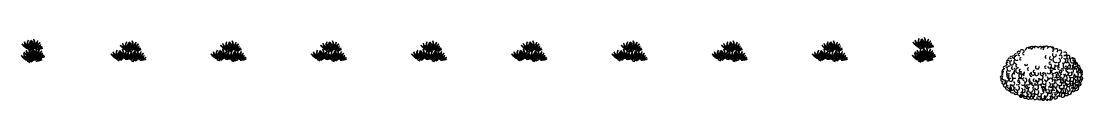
# Model space of a CAD drawing. Header units: metres. Extents: x -208167 to 103314, y -235023 to -104369.
# Drawn here: x -151686 to -115668, y -233888 to -231756 of the extents above; entities that cross this region are included whole.
import ezdxf

# ---------------------------------------------------------------- set-up
doc = ezdxf.new("R2010")
doc.units = ezdxf.units.M
doc.layers.add('FF', color=8, linetype='Continuous')
doc.layers.add('LH', color=94, linetype='Continuous')

# ---------------------------------------------------------------- blocks, each defined once
blk = doc.blocks.new('LIM24')
for centre, radius, start, end in [((-144.18, 665.53), 48.27, 27.61, 168.64), ((-100.7, 681.8), 48.27, 27.61, 168.64), ((-55.65, 681.8), 48.27, 27.61, 168.64), ((10.79, 705.84), 24.14, 27.61, 168.64), ((37.44, 698.31), 19.44, 316.27, 201.13), ((55.84, 705.84), 24.14, 27.61, 168.64), ((95.66, 714.97), 20.29, 5.83, 155.26), ((143.38, 682.03), 43.35, 328.15, 158.76), ((174.02, 696.37), 23.9, 289.69, 137.74), ((-405.45, 556.26), 14.38, 63.42, 296.58), ((-379.71, 581.98), 14.38, 63.42, 296.58), ((-347.53, 588.41), 14.38, 63.42, 296.58), ((-304.1, 575.54), 33.16, 75.93, 309.14), ((-321.79, 614.14), 14.38, 63.42, 296.58), ((-273.77, 635.14), 28.77, 37.67, 183.41), ((-270.3, 620.57), 14.38, 63.42, 296.58), ((-251, 562.69), 14.38, 63.42, 296.58), ((-231.23, 653.15), 32.29, 10.72, 144.24), ((-212.38, 633.43), 14.38, 63.42, 296.58), ((90.1, 588.41), 14.38, 63.42, 296.58), ((157.66, 572.33), 24.49, 113.18, 293.25), ((201, 617.76), 26.2, 142.15, 21.6), ((219.49, 552.55), 39.54, 131.91, 298.12), ((224.15, 675.89), 23.9, 289.69, 137.74), ((252.02, 541.39), 30.16, 268.05, 66.87), ((275.25, 655.91), 23.9, 289.69, 137.74), ((280.77, 589.71), 23.9, 289.69, 137.74), ((319.05, 538.54), 31.93, 238.74, 73.3), ((341.5, 630.17), 23.9, 289.69, 137.74), ((345.91, 585.2), 23.9, 289.69, 137.74), ((351.23, 544.97), 31.93, 238.74, 73.3), ((384.53, 585.2), 23.9, 289.69, 137.74), ((442.45, 543.39), 33.16, 75.93, 309.14), ((457.45, 543.74), 23.9, 289.69, 137.74), ((-469.81, 446.94), 14.38, 63.42, 296.58), ((-437.63, 466.23), 14.38, 63.42, 296.58), ((-431.2, 504.81), 14.38, 63.42, 296.58), ((-424.76, 530.54), 14.38, 63.42, 296.58), ((-400.64, 434.07), 33.16, 75.93, 309.14), ((-368.57, 509.2), 27.82, 86.44, 350.92), ((-360.4, 440.51), 14.38, 63.42, 296.58), ((-318.58, 527.32), 24.49, 113.18, 293.25), ((-328.22, 421.21), 14.38, 63.42, 296.58), ((-284.8, 408.34), 33.16, 75.93, 309.14), ((-302.48, 472.66), 14.38, 63.42, 296.58), ((-176.98, 495.18), 22.75, 171.92, 351.83), ((-148.02, 427.65), 14.38, 63.42, 296.58), ((-27.21, 454.09), 26.2, 142.15, 21.6), ((83.66, 453.37), 14.38, 63.42, 296.58), ((136.01, 467.11), 27.59, 195.38, 64.19), ((141.59, 504.81), 14.38, 63.42, 296.58), ((164.81, 420.34), 20.63, 41.76, 215.52), ((183.41, 463.01), 27.67, 215.52, 54.43), ((203.51, 454.89), 31.25, 221.76, 299.33), ((234.9, 495.17), 27.67, 215.52, 54.43), ((257.43, 440.51), 14.38, 63.42, 296.58), ((263.87, 466.23), 14.38, 63.42, 296.58), ((302.48, 414.78), 14.38, 63.42, 296.58), ((321.79, 427.65), 14.38, 63.42, 296.58), ((354.64, 475.38), 39.54, 131.91, 298.12), ((361.75, 440.75), 23.9, 289.69, 137.74), ((393.25, 417.51), 39.54, 131.91, 298.12), ((378.31, 490.4), 23.9, 289.69, 137.74), ((387.17, 464.22), 30.16, 268.05, 66.87), ((421.54, 456.58), 27.67, 215.52, 54.43), ((425.79, 406.34), 30.16, 268.05, 66.87), ((461.76, 520.89), 23.9, 289.69, 137.74), ((489.79, 475.38), 39.54, 131.91, 298.12), ((451.17, 495.17), 35.38, 332.97, 91.08), ((489.27, 419.2), 38.72, 289.18, 146.61), ((481.07, 405.14), 23.9, 289.69, 137.74), ((487.5, 488.74), 23.9, 289.69, 137.74), ((493.94, 469.44), 23.9, 289.69, 137.74), ((519.68, 450.15), 23.9, 289.69, 137.74), ((524.99, 409.92), 31.93, 238.74, 73.3), ((-508.43, 318.32), 14.38, 63.42, 296.58), ((-492.35, 282.95), 24.49, 113.18, 293.25), ((-492.35, 282.95), 24.49, 113.18, 293.25), ((-479.48, 308.67), 24.49, 113.18, 293.25), ((-479.48, 308.67), 24.49, 113.18, 293.25), ((-489.12, 389.06), 14.38, 63.42, 296.58), ((-489.12, 363.34), 14.38, 63.42, 296.58), ((-482.68, 408.35), 14.38, 63.42, 296.58), ((-430.34, 293.48), 27.59, 195.38, 64.19), ((-415.12, 385.84), 24.49, 113.18, 293.25), ((-398.35, 340.34), 39.54, 131.91, 298.12), ((-405.45, 350.48), 14.38, 63.42, 296.58), ((-382.93, 289.38), 27.67, 215.52, 54.43), ((-336.28, 337.61), 33.16, 75.93, 309.14), ((-334.66, 376.2), 14.38, 63.42, 296.58), ((-266.61, 332.75), 31.93, 238.74, 73.3), ((-237.45, 340.34), 39.54, 131.91, 298.12), ((-257.43, 408.35), 14.38, 63.42, 296.58), ((-224.13, 380.53), 26.2, 142.15, 21.6), ((-212.38, 292.6), 14.38, 63.42, 296.58), ((-205.94, 356.91), 14.38, 63.42, 296.58), ((-198.48, 277.73), 30.16, 268.05, 66.87), ((-102.3, 269.6), 39.54, 131.91, 298.12), ((-106.2, 353.69), 24.49, 113.18, 293.25), ((-86.1, 371.34), 26.2, 142.15, 21.6), ((-70.79, 395.49), 14.38, 63.42, 296.58), ((-70.79, 279.74), 14.38, 63.42, 296.58), ((-36.41, 365.82), 26.2, 142.15, 21.6), ((-28.97, 282.95), 27.67, 215.52, 54.43), ((22.52, 315.11), 27.67, 215.52, 54.43), ((35.37, 367.66), 26.2, 142.15, 21.6), ((17.36, 254.23), 29.8, 256.23, 103.77), ((59.38, 346.96), 28.96, 326.99, 159.92), ((90.96, 293.48), 27.59, 195.38, 64.19), ((125.5, 392.28), 27.67, 215.52, 35.52), ((149.48, 276.22), 28.96, 326.99, 159.92), ((155.48, 329.17), 30.16, 268.05, 66.87), ((183.41, 392.27), 24.49, 113.18, 293.25), ((177.46, 255.59), 31.93, 238.74, 73.3), ((226.71, 353.39), 28.96, 326.99, 159.92), ((218.19, 289.95), 23.9, 289.69, 137.74), ((228.46, 263.66), 24.49, 113.18, 293.25), ((247.76, 340.82), 24.49, 113.18, 293.25), ((264.2, 262.37), 23.9, 289.69, 137.74), ((276.74, 389.06), 14.38, 63.42, 296.58), ((309.59, 321.05), 39.54, 131.91, 298.12), ((296.05, 369.77), 14.38, 63.42, 296.58), ((309.78, 332.07), 27.59, 195.38, 64.19), ((290.63, 271.29), 30.16, 268.05, 66.87), ((325, 270.09), 27.67, 215.52, 54.43), ((361.26, 370.65), 27.59, 195.38, 64.19), ((342.12, 303.45), 30.16, 268.05, 66.87), ((387.01, 293.48), 27.59, 195.38, 64.19), ((408.67, 366.55), 27.67, 215.52, 54.43), ((431.2, 348.19), 35.57, 237.12, 25.21), ((434.41, 289.38), 27.67, 215.52, 54.43), ((451.53, 329.17), 30.16, 268.05, 66.87), ((457.96, 264.86), 30.16, 268.05, 66.87), ((495.92, 347.49), 25.55, 219.64, 60.7), ((483.71, 303.45), 30.16, 268.05, 66.87), ((529.48, 304.89), 27.5, 178.8, 29.25), ((531.43, 352.05), 31.93, 238.74, 73.3), ((531.43, 274.88), 31.93, 238.74, 73.3), ((551.86, 392.28), 23.9, 289.69, 137.74), ((553.15, 363.51), 23.9, 289.69, 137.74), ((554.99, 299.15), 23.9, 289.69, 137.74), ((-481.82, 254.9), 27.59, 195.38, 64.19), ((-457.94, 208.65), 24.49, 113.18, 293.25), ((-427.99, 173.63), 24.49, 113.18, 293.25), ((-421.56, 228.36), 24.49, 113.18, 293.25), ((-408.68, 199.35), 27.67, 215.52, 54.43), ((-397, 160.64), 27.67, 215.52, 54.43), ((-359.73, 147.42), 39.54, 131.91, 298.12), ((-365.98, 171.3), 27.59, 195.38, 64.19), ((-357.19, 237.94), 27.67, 215.52, 54.43), ((-301.81, 153.85), 39.54, 131.91, 298.12), ((-291.49, 170.61), 27.59, 195.38, 64.19), ((-292.35, 249.15), 31.93, 238.74, 73.3), ((-276.74, 266.88), 14.38, 63.42, 296.58), ((-249.97, 142.68), 30.16, 268.05, 66.87), ((-215.6, 237.94), 27.67, 215.52, 54.43), ((-215.6, 141.48), 27.67, 215.52, 54.43), ((-178.74, 173.33), 28.96, 326.99, 159.92), ((-164.12, 192.92), 24.49, 113.18, 293.25), ((-150.76, 249.15), 31.93, 238.74, 73.3), ((-118.17, 150.94), 33.16, 112.84, 346), ((-86.89, 122.18), 27.67, 215.52, 54.43), ((-82.42, 235.25), 26.2, 142.15, 21.6), ((-77.23, 170.42), 14.38, 63.42, 296.58), ((-37.76, 177.73), 27.59, 195.38, 64.19), ((-50.83, 244.37), 29.8, 256.23, 103.77), ((1.46, 186.19), 28.96, 326.99, 159.92), ((29.44, 126.97), 31.93, 238.74, 73.3), ((57.33, 157.46), 28.96, 326.99, 159.92), ((37.59, 165.39), 30.16, 268.05, 66.87), ((61.13, 212.21), 27.67, 215.52, 54.43), ((65.22, 248.47), 27.59, 195.38, 64.19), ((96.54, 131.83), 14.38, 63.42, 296.58), ((104, 129.82), 30.16, 268.05, 66.87), ((116.87, 219.85), 30.16, 268.05, 66.87), ((138.36, 128.62), 27.67, 215.52, 54.43), ((151.24, 212.21), 27.67, 215.52, 54.43), ((155.48, 168.4), 30.16, 268.05, 66.87), ((196.28, 167.19), 24.49, 113.18, 293.25), ((203.21, 139.83), 31.93, 238.74, 73.3), ((215.58, 212.89), 27.5, 178.8, 29.25), ((216.08, 120.54), 31.93, 238.74, 73.3), ((268.53, 141.77), 27.59, 195.38, 64.19), ((273.51, 231.51), 27.67, 215.52, 54.43), ((286.38, 186.49), 24.49, 113.18, 293.25), ((305.69, 192.92), 27.67, 215.52, 54.43), ((290.63, 129.82), 30.16, 268.05, 66.87), ((325, 128.62), 27.67, 215.52, 54.43), ((341.95, 190.59), 27.59, 195.38, 64.19), ((322.81, 232.71), 30.16, 268.05, 66.87), ((354.83, 126.28), 27.59, 195.38, 64.19), ((382.92, 250.8), 27.67, 215.52, 54.43), ((393.44, 222.75), 27.59, 195.38, 64.19), ((380.74, 155.54), 30.16, 268.05, 66.87), ((422.02, 236.29), 31.93, 238.74, 73.3), ((419.35, 155.54), 30.16, 268.05, 66.87), ((425.79, 206.99), 30.16, 268.05, 66.87), ((453.72, 154.34), 27.67, 215.52, 54.43), ((451.53, 206.99), 30.16, 268.05, 66.87), ((485.9, 199.35), 27.67, 215.52, 54.43), ((503.74, 234.15), 27.5, 178.8, 29.25), ((492.82, 171.99), 31.93, 238.74, 73.3), ((522.75, 231.21), 28.96, 326.99, 159.92), ((529.48, 227.72), 27.5, 178.8, 29.25), ((-314.49, 113.42), 27.59, 195.38, 64.19), ((-246.29, 164.86), 91.02, 231.88, 291.87), ((-246.27, 79.01), 27.67, 215.52, 54.43), ((-241.14, 71.62), 14.38, 63.42, 296.58), ((-190.02, 61.99), 25.86, 143.52, 20.23), ((-185.78, 87.7), 27.59, 195.38, 64.19), ((-146.64, 51.45), 26.2, 142.15, 21.6), ((-144.82, 115.75), 24.49, 113.18, 293.25), ((-134.29, 81.27), 27.59, 195.38, 64.19), ((-107, 57.88), 28.34, 186.52, 34.57), ((-86.89, 83.6), 27.67, 215.52, 54.43), ((-56.54, 45.02), 26.2, 142.15, 21.6), ((-35.4, 115.75), 27.67, 215.52, 54.43), ((1.75, 86.24), 27.5, 178.8, 29.25), ((0.86, 42.69), 27.59, 195.38, 64.19), ((39.94, 79.54), 50.47, 228.4, 353.65), ((48.26, 38.58), 27.67, 215.52, 54.43), ((86.88, 90.03), 27.67, 215.52, 54.43), ((103.39, 34.08), 24.49, 113.18, 293.25), ((125.49, 45.02), 27.67, 215.52, 54.43), ((142.61, 91.23), 30.16, 268.05, 66.87), ((145.86, 44.24), 30.16, 268.05, 66.87), ((188.39, 79.81), 27.5, 178.8, 29.25), ((214.13, 54.09), 27.5, 178.8, 29.25), ((241.82, 94.82), 31.93, 238.74, 73.3), ((273.51, 90.03), 27.67, 215.52, 54.43), ((312.13, 77.17), 27.67, 215.52, 54.43), ((362.15, 99.1), 27.5, 178.8, 29.25), ((402.23, 115.75), 27.67, 215.52, 54.43)]:
    blk.add_arc(centre, radius, start, end)
blk = doc.blocks.new('A$C6C096315')
at = {"layer": 'LH'}
for centre, radius, start, end in [((211.1, 1011.98), 1414.07, 333.32, 19.97), ((801.1, 980.71), 900.36, 322.99, 34.84), ((1645.78, 1986.58), 1964.38, 213.09, 246.11), ((4659.29, 6696.24), 7425.76, 231.14, 239.32), ((1374.49, 1291.63), 1103.67, 187.27, 242.85), ((3254.31, 2610.79), 3313.1, 206.13, 223.99), ((1562.07, 886.48), 900.36, 147.99, 219.84), ((959.56, -498.86), 924.36, 62.6, 105.63), ((1028.25, 43.97), 470.74, 55.55, 132.45), ((925.59, 157.91), 640.85, 46.69, 107.73), ((653.04, -2.92), 775.11, 34.15, 84.27), ((2149.81, 946.84), 1414.07, 162.86, 209.51), ((834.01, 152.53), 41.3, 66.71, 193.2), ((1518.36, 1316.3), 1378.91, 238.3, 252.67), ((1729.1, 562.16), 867.88, 129.76, 201.06), ((2554.5, 131.14), 1652.82, 141.15, 167.27), ((2214.8, 497.24), 1272.47, 144.88, 180.08), ((1061.6, -492.53), 617.36, 57.08, 95.55), ((983.08, -1.1), 124.48, 0.51, 81.28), ((1351.9, -77.98), 401.16, 85.28, 148.92), ((1369.04, -371.9), 617.36, 87.28, 125.75), ((1476.85, -599.11), 924.36, 77.2, 120.23), ((1064.21, -198.12), 401.16, 33.91, 97.55), ((6162.09, -1058.97), 5377.53, 155.54, 163.12), ((1478.36, 58.53), 640.85, 75.1, 136.14), ((-152.83, 177.29), 1652.82, 15.56, 41.68), ((-3697.26, -1189.5), 5377.53, 19.71, 27.29), ((1381.45, -60.34), 470.74, 50.38, 127.28), ((1758.51, -88.64), 775.11, 98.56, 148.68), ((650.28, 648.54), 867.88, 341.77, 53.07), ((168.38, 559.72), 1272.47, 2.75, 37.95), ((1423.2, 122.8), 124.48, 101.55, 182.32), ((823.53, 1412.16), 1378.91, 290.16, 304.53), ((968.44, 1394.63), 1103.67, 299.98, 355.56), ((-974.22, 2619.36), 3313.1, 318.84, 336.71), ((-2579.21, 6630.46), 7425.76, 303.51, 311.69), ((1564.51, 283.6), 41.3, 349.63, 116.12), ((663.17, 2075.34), 1964.38, 296.72, 329.74), ((1726.09, 238.54), 282.44, 23.61, 100.5), ((1518.79, -16.02), 554.62, 30.66, 73.68), ((1767.57, -81.38), 370.41, 55.34, 93.81), ((1852.16, 73.7), 240.7, 53.33, 116.97), ((1710, 329.14), 384.51, 14.74, 75.78), ((1520.18, 333.78), 465.07, 2.2, 52.32), ((1952.2, 153.29), 74.69, 69.6, 150.38), ((2056.23, 1000.12), 827.35, 258.22, 272.58), ((1725.59, 666.34), 520.73, 309.83, 21.12), ((1617.37, 990.81), 848.44, 301.38, 348.03), ((2185.12, 1388.68), 1178.63, 264.77, 297.79), ((2075.19, 190.3), 24.78, 317.68, 84.18), ((-1071.39, 1110.75), 3226.52, 347.77, 355.35), ((1524.18, 2185.47), 1987.86, 286.89, 304.76), ((1980.44, 4737.18), 4455.46, 271.56, 279.75), ((1907.83, 787.58), 540.22, 291.04, 2.89), ((2124.44, 945.19), 662.2, 268.04, 323.61), ((1452.04, 774.11), 763.48, 330.8, 6.01), ((1167.09, 681.37), 991.69, 343.62, 9.74)]:
    blk.add_arc(centre, radius, start, end, dxfattribs=at)

msp = doc.modelspace()

# ---------------------------------------------------------------- block references
at = {"layer": 'FF', "xscale": 0.26, "yscale": 0.26, "zscale": 0.26}
for p in [(-151661.29, -232200.55), (-148326.37, -232249.24), (-144926.37, -232249.24), (-141526.37, -232249.24), (-138126.37, -232249.24), (-134726.37, -232249.24), (-131326.37, -232249.24), (-127926.37, -232249.24), (-124526.37, -232249.24), (-121434.71, -232144.53), (-151686.16, -232598.41), (-151598.52, -232489.08), (-148648.01, -232539.25), (-148153.16, -232566.48), (-145248.01, -232539.25), (-144753.16, -232566.48), (-141848.01, -232539.25), (-141353.16, -232566.48), (-138448.01, -232539.25), (-137953.16, -232566.48), (-135048.01, -232539.25), (-134553.16, -232566.48), (-131648.01, -232539.25), (-131153.16, -232566.48), (-128248.01, -232539.25), (-127753.16, -232566.48), (-124848.01, -232539.25), (-124353.16, -232566.48), (-121453.49, -232587.99), (-121365.84, -232478.66)]:
    msp.add_blockref('A$C6C096315', p, dxfattribs=at)
at = {"layer": 'LH', "xscale": 2.54, "yscale": 2.54, "zscale": 2.54}
msp.add_blockref('LIM24', (-117138.88, -233908.25), dxfattribs=at)

doc.saveas('drawing.dxf')
